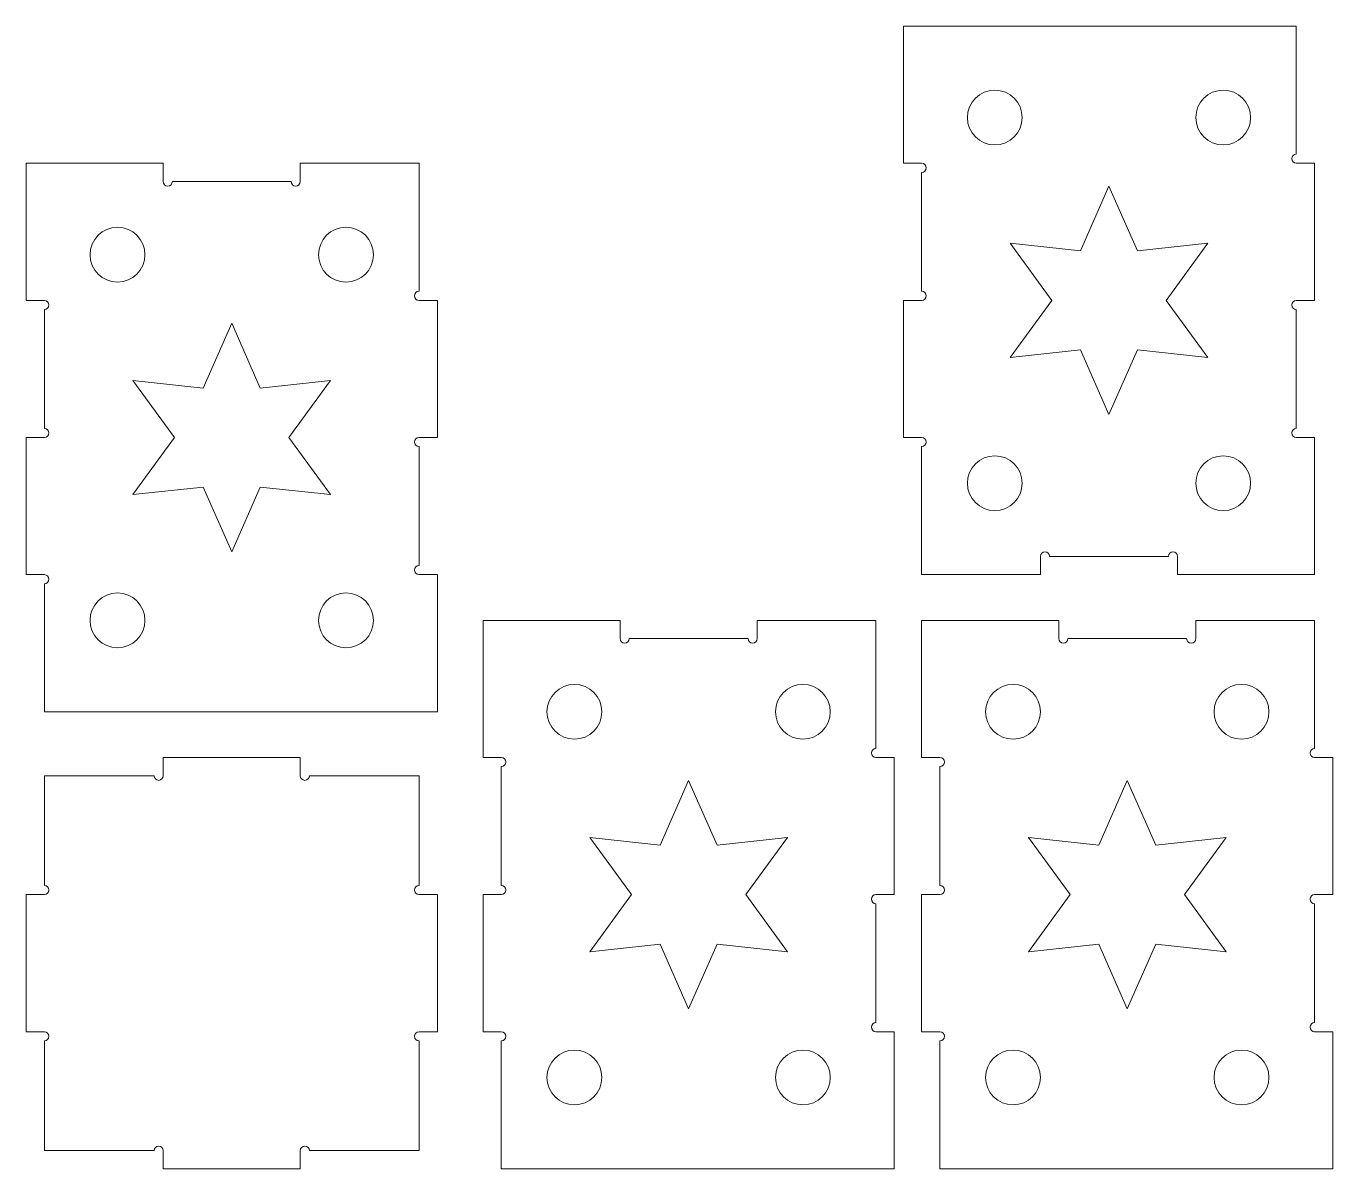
# Model space of a CAD drawing. Header units: millimetres. Extents: x 0 to 286, y 0 to 250.
import ezdxf

# ---------------------------------------------------------------- set-up
doc = ezdxf.new("R2010")
doc.units = ezdxf.units.MM
doc.layers.get('0').update_dxf_attribs({"linetype": 'CONTINUOUS', "lineweight": 0, "true_color": 0x000000})

msp = doc.modelspace()

# ---------------------------------------------------------------- linework, layer by layer
for p, q in [((192, 250), (192, 220)), ((278, 250), (192, 250)), ((278, 222), (278, 250)), ((30, 220), (0, 220)), ((0, 220), (0, 190)), ((30, 216), (30, 220)), ((86, 220), (60, 220)), ((60, 220), (60, 216)), ((86, 192), (86, 220)), ((192, 220), (196, 220)), ((196, 218), (196, 192)), ((282, 220), (278, 220)), ((282, 190), (282, 220)), ((58, 216), (32, 216)), ((237, 215), (230.75, 200.83)), ((243.25, 200.83), (237, 215)), ((230.75, 200.83), (215.35, 202.5)), ((215.35, 202.5), (224.5, 190)), ((258.65, 202.5), (243.25, 200.83)), ((249.5, 190), (258.65, 202.5)), ((0, 190), (4, 190)), ((86, 190), (90, 190)), ((90, 160), (90, 190)), ((192, 190), (192, 160)), ((196, 190), (192, 190)), ((224.5, 190), (215.35, 177.5)), ((258.65, 177.5), (249.5, 190)), ((278, 190), (282, 190)), ((4, 188), (4, 162)), ((278, 162), (278, 188)), ((45, 185), (38.75, 170.83)), ((51.25, 170.83), (45, 185)), ((215.35, 177.5), (230.75, 179.17)), ((230.75, 179.17), (237, 165)), ((237, 165), (243.25, 179.17)), ((243.25, 179.17), (258.65, 177.5)), ((38.75, 170.83), (23.35, 172.5)), ((23.35, 172.5), (32.5, 160)), ((66.65, 172.5), (51.25, 170.83)), ((57.5, 160), (66.65, 172.5)), ((0, 160), (0, 130)), ((4, 160), (0, 160)), ((32.5, 160), (23.35, 147.5)), ((66.65, 147.5), (57.5, 160)), ((86, 160), (90, 160)), ((86, 132), (86, 158)), ((196, 160), (192, 160)), ((196, 158), (196, 130)), ((282, 160), (278, 160)), ((282, 130), (282, 160)), ((23.35, 147.5), (38.75, 149.17)), ((38.75, 149.17), (45, 135)), ((45, 135), (51.25, 149.17)), ((51.25, 149.17), (66.65, 147.5)), ((222, 130), (222, 134)), ((224, 134), (250, 134)), ((252, 134), (252, 130)), ((0, 130), (4, 130)), ((90, 130), (86, 130)), ((90, 100), (90, 130)), ((196, 130), (222, 130)), ((252, 130), (282, 130)), ((4, 128), (4, 100)), ((130, 120), (100, 120)), ((100, 120), (100, 90)), ((130, 116), (130, 120)), ((186, 120), (160, 120)), ((160, 120), (160, 116)), ((186, 92), (186, 120)), ((226, 120), (196, 120)), ((196, 120), (196, 90)), ((226, 116), (226, 120)), ((282, 120), (256, 120)), ((256, 120), (256, 116)), ((282, 92), (282, 120)), ((158, 116), (132, 116)), ((254, 116), (228, 116)), ((4, 100), (90, 100)), ((60, 90), (30, 90)), ((30, 86), (30, 90)), ((60, 90), (60, 86)), ((100, 90), (104, 90)), ((186, 90), (190, 90)), ((190, 60), (190, 90)), ((196, 90), (200, 90)), ((282, 90), (286, 90)), ((286, 60), (286, 90)), ((4, 86), (28, 86)), ((4, 62), (4, 86)), ((62, 86), (86, 86)), ((86, 86), (86, 62)), ((104, 88), (104, 62)), ((200, 88), (200, 62)), ((145, 85), (138.75, 70.83)), ((151.25, 70.83), (145, 85)), ((241, 85), (234.75, 70.83)), ((247.25, 70.83), (241, 85)), ((138.75, 70.83), (123.35, 72.5)), ((123.35, 72.5), (132.5, 60)), ((166.65, 72.5), (151.25, 70.83)), ((157.5, 60), (166.65, 72.5)), ((234.75, 70.83), (219.35, 72.5)), ((219.35, 72.5), (228.5, 60)), ((262.65, 72.5), (247.25, 70.83)), ((253.5, 60), (262.65, 72.5)), ((0, 60), (0, 30)), ((0, 60), (4, 60)), ((86, 60), (90, 60)), ((90, 30), (90, 60)), ((100, 60), (100, 30)), ((104, 60), (100, 60)), ((132.5, 60), (123.35, 47.5)), ((166.65, 47.5), (157.5, 60)), ((186, 60), (190, 60)), ((186, 32), (186, 58)), ((196, 60), (196, 30)), ((200, 60), (196, 60)), ((228.5, 60), (219.35, 47.5)), ((262.65, 47.5), (253.5, 60)), ((282, 60), (286, 60)), ((282, 32), (282, 58)), ((123.35, 47.5), (138.75, 49.17)), ((138.75, 49.17), (145, 35)), ((145, 35), (151.25, 49.17)), ((151.25, 49.17), (166.65, 47.5)), ((219.35, 47.5), (234.75, 49.17)), ((234.75, 49.17), (241, 35)), ((241, 35), (247.25, 49.17)), ((247.25, 49.17), (262.65, 47.5)), ((4, 30), (0, 30)), ((90, 30), (86, 30)), ((100, 30), (104, 30)), ((190, 30), (186, 30)), ((190, 0), (190, 30)), ((196, 30), (200, 30)), ((286, 30), (282, 30)), ((286, 0), (286, 30)), ((4, 4), (4, 28)), ((86, 28), (86, 4)), ((104, 28), (104, 0)), ((200, 28), (200, 0)), ((28, 4), (4, 4)), ((30, 0), (30, 4)), ((60, 4), (60, 0)), ((86, 4), (62, 4)), ((30, 0), (60, 0)), ((104, 0), (190, 0)), ((200, 0), (286, 0))]:
    msp.add_line(p, q)
for centre in [(212, 230), (262, 230), (20, 200), (70, 200), (212, 150), (262, 150), (20, 120), (70, 120), (120, 100), (170, 100), (216, 100), (266, 100), (120, 20), (170, 20), (216, 20), (266, 20)]:
    msp.add_circle(centre, 6)
for centre, start, end in [((278, 221), 90, 270), ((196, 219), 270, 90), ((31, 216), 180, 0), ((59, 216), 180, 0), ((86, 191), 90, 270), ((196, 191), 270, 90), ((4, 189), 270, 90), ((278, 189), 90, 270), ((4, 161), 270, 90), ((278, 161), 90, 270), ((86, 159), 90, 270), ((196, 159), 270, 90), ((223, 134), 0, 180), ((251, 134), 0, 180), ((86, 131), 90, 270), ((4, 129), 270, 90), ((131, 116), 180, 0), ((159, 116), 180, 0), ((227, 116), 180, 0), ((255, 116), 180, 0), ((186, 91), 90, 270), ((282, 91), 90, 270), ((104, 89), 270, 90), ((200, 89), 270, 90), ((29, 86), 180, 360), ((61, 86), 180, 360), ((4, 61), 270, 90), ((86, 61), 90, 270), ((104, 61), 270, 90), ((200, 61), 270, 90), ((186, 59), 90, 270), ((282, 59), 90, 270), ((186, 31), 90, 270), ((282, 31), 90, 270), ((4, 29), 270, 90), ((86, 29), 90, 270), ((104, 29), 270, 90), ((200, 29), 270, 90), ((29, 4), 360, 180), ((61, 4), 360, 180)]:
    msp.add_arc(centre, 1, start, end)

doc.saveas('drawing.dxf')
